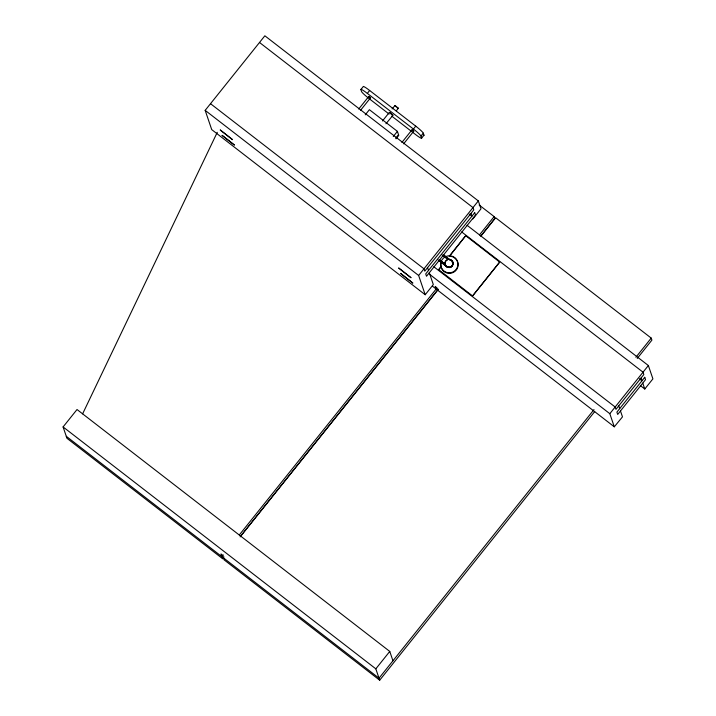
<?xml version="1.0" encoding="UTF-8"?>
<svg xmlns="http://www.w3.org/2000/svg" width="716" height="716" viewBox="0 0 716 716"><rect width="100%" height="100%" fill="white"/><g stroke="black" fill="none" stroke-linecap="round" stroke-linejoin="round"><path stroke-width="1.07" d="M392.135 108.895L395.035 105.494L398.373 108.223L396.279 110.855M411.995 129.82L413.714 131.234L411.995 129.82L401.891 142.439M82.626 413.839L217.27 132.317M429.296 272.76L433.323 284.574L425.197 294.732L211.721 129.614L205.17 110.362L264.857 35.8L478.324 200.919L481.009 208.812L472.882 218.962L472.73 218.505M224.001 556.941L222.604 558.686L66.964 438.299L63.089 426.933L77.024 409.525L389.764 651.426L392.95 660.787M368.489 98.128A8.968 0.922 38.7 0 1 361.553 91.576L360.864 89.572L363.191 86.672A8.968 0.922 38.7 0 1 369.644 90.484L415.745 126.141A8.968 0.922 38.7 0 1 423.299 133.167L423.979 135.172L421.661 138.072A8.968 0.922 38.7 0 1 415.199 134.259L391.715 116.09M360.864 89.572A8.968 0.922 38.7 0 1 367.326 93.384L369.644 90.484M358.698 109.038L368.803 96.418L369.778 97.063L370.539 97.823L360.443 110.443M365.267 114.846L369.393 109.691L397.398 131.359L398.767 135.369L396.02 138.806M382.496 120.941L389.388 112.34M385.951 123.761L393.021 115.204L389.567 112.412L391.258 114.112M393.272 136.514L397.398 131.359M395.787 138.143L398.543 134.706M421.661 138.072L420.972 136.067A8.968 0.922 38.7 0 0 413.427 129.041L415.745 126.141M403.618 143.853L413.714 131.234M420.972 136.067L423.299 133.167M425.197 294.732L418.636 275.481L478.324 200.919M441.45 266.254L438.666 269.726L441.047 266.522M449.183 256.364L465.713 235.707L499.678 262.092L472.578 295.95L438.613 269.565M449.791 255.836L465.713 235.707M223.311 554.936L221.915 556.681L66.284 436.295M239.368 534.879L436.903 288.101M479.478 234.902L494.138 216.59L479.129 204.982M240.746 536.015L437.583 290.105M480.857 236.038L494.819 218.595L494.138 216.59M240.129 536.884L438.362 289.228M480.937 236.029L495.597 217.718L651.229 338.104L651.918 340.109L637.258 358.421M594.683 411.619L379.695 680.2L375.828 668.833L389.764 651.426M593.994 409.606L379.015 678.195L223.374 557.809M635.88 357.284L651.229 338.104M620.477 410.966L622.481 416.864L614.292 426.817L609.817 413.687L648.365 365.527L467.038 225.263M640.355 385.593L644.776 389.012L652.911 378.862L648.365 365.527M432.482 286.194L436.008 288.924L436.778 288.253M614.292 426.817L437.467 290.052L438.237 289.38M398.347 108.277L397.201 107.606M370.485 97.815L368.803 96.454M392.78 115.169L392.135 114.766M367.326 93.384L413.427 129.041M369.098 98.602L389.11 114.077M259.514 42.477L472.981 207.586L473.777 209.931L424.776 271.149L423.979 268.804L210.513 103.695M469.284 214.12L471.933 216.169L470.994 213.413M461.695 231.939L643.031 372.195L643.827 374.54L615.957 409.355L615.16 407.01L433.824 266.755M639.325 378.719L641.975 380.778L641.035 378.021M443.401 254.69L450.462 260.15M443.517 255.03L450.579 260.499M442.891 255.326L448.189 259.425M442.121 254.985L447.419 259.085M439.4 259.675L445.585 264.455M439.526 260.024L444.824 264.123M438.89 260.32L446.963 266.808A3.625 3.562 -18.8 0 0 452.789 264.481M438.129 259.98L446.963 266.808M429.367 274.112L609.817 413.687M205.17 110.362L418.636 275.481M63.089 426.933L375.828 668.833M379.695 680.2L224.063 559.814L222.452 555.106L220.993 553.978L222.604 558.686M396.297 106.899L394.865 105.512M642.771 383.114L644.776 389.012M618.74 405.874L619.68 408.63M499.678 262.092L472.578 295.95M437.467 290.052L436.626 287.572L435.167 286.445L436.008 288.924M427.568 267.668L428.499 270.424M423.979 135.172A8.968 0.922 38.7 0 1 423.317 135.243M452.951 256.963A8.673 8.52 -18.8 0 1 455.51 270.899A8.673 8.52 -18.8 0 1 441.432 268.044L440.707 265.35A8.673 8.52 -18.8 0 1 448.332 255.818L450.597 255.836A8.673 8.52 -18.8 0 1 456.083 269.529A8.673 8.52 -18.8 0 1 441.253 267.507M440.886 265.887A8.673 8.52 -18.8 0 1 441.557 261.51M450.776 256.373A8.673 8.52 -18.8 0 1 452.244 256.704M448.574 259.478A4.108 4.036 -18.8 0 1 452.924 264.732A4.108 4.036 -18.8 0 1 446.211 266.45A4.108 4.036 -18.8 0 1 447.536 259.738M448.905 266.952A2.739 2.685 -18.8 0 1 448.225 266.773M452.673 264.141A3.625 3.562 -18.8 0 1 449.505 267.184M448.556 267.184A3.625 3.562 -18.8 0 1 447.652 266.934M452.002 261.492A3.625 3.562 -18.8 0 1 452.458 262.307M452.118 261.841A3.625 3.562 -18.8 0 1 452.575 262.656M220.295 130.026L232.494 139.629L220.295 130.026M222.112 135.378L234.32 144.981L222.112 135.378M398.749 268.061L410.948 277.665L398.749 268.061M400.575 273.405L412.774 283.017L400.575 273.405M474.717 212.688L425.716 273.906L426.512 276.242L475.513 215.024L474.717 212.688M644.758 377.296L616.897 412.112L617.693 414.448L645.555 379.632L644.758 377.296M447.357 267.077A4.108 4.036 -18.8 0 0 453.067 262.853A4.108 4.036 -18.8 0 0 446.551 260.132A4.108 4.036 -18.8 0 0 447.357 267.077"/></g></svg>
